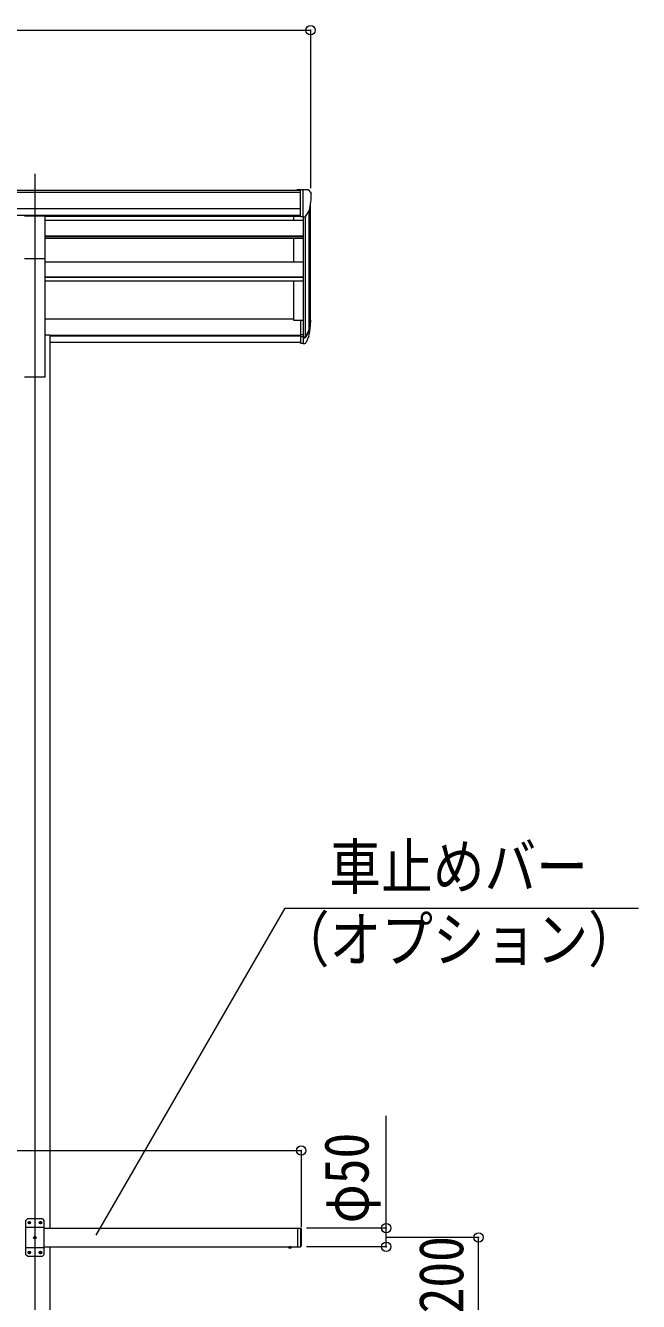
# Model space of a CAD drawing. Units: millimetres at full size, sheet at 1:25; details may follow other scales. Extents: x -6988 to 7066, y -4877 to 4823.
# Drawn here: x 2183 to 3820, y -2389 to 1021 of the extents above; entities that cross this region are included whole.
import ezdxf
from ezdxf.enums import TextEntityAlignment as Align

# ---------------------------------------------------------------- set-up
doc = ezdxf.new("R2010")
doc.units = ezdxf.units.MM
doc.header["$LTSCALE"] = 25
doc.header["$PDMODE"] = 32
doc.header["$PDSIZE"] = 25
for name, color, linetype, lineweight in [('0-1_本体', 4, 'Continuous', 9), ('0-2_部品', 7, 'Continuous', 9), ('0-4_TABLE1', 3, 'Continuous', 9), ('0-5_DIM1', 3, 'Continuous', 9), ('0-8_PARTS2', 2, 'Continuous', 9), ('0-A_寸法', 6, 'Continuous', 9)]:
    doc.layers.add(name, color=color, linetype=linetype, lineweight=lineweight)
doc.styles.add('ＭＳ ゴシック', font='')
doc.styles.get('ＭＳ ゴシック').set_extended_font_data('MS Gothic')

msp = doc.modelspace()

# ---------------------------------------------------------------- linework, layer by layer
at = {"layer": '0-1_本体'}
for p, q in [((66.7, 581.11), (2917.7, 581.11)), ((66.7, 575.76), (2917.7, 575.76)), ((66.7, 532.23), (2917.7, 532.23)), ((66.7, 514.56), (2917.7, 514.56)), ((2235.7, 512.18), (2917.7, 512.18)), ((2899.2, 500.93), (2899.2, 512.18)), ((2939.91, 525.56), (2939.91, 207.32)), ((2944.2, 231.59), (2944.2, 544.36)), ((2235.7, 500.93), (2924.2, 500.93)), ((2924.2, 509.73), (2924.2, 233.76)), ((2930.2, 510.2), (2930.2, 189.32)), ((2235.7, 459), (2924.2, 459)), ((2235.7, 457.51), (2924.2, 457.51)), ((2235.7, 453.31), (2924.2, 453.31)), ((2899.2, 389.57), (2899.2, 453.31)), ((2235.7, 82.35), (2235.7, 399.14)), ((2235.71, 389.57), (2924.2, 389.57)), ((2235.7, 350.13), (2924.2, 350.13)), ((2235.7, 348.65), (2924.2, 348.65)), ((2235.7, 339.4), (2924.2, 339.4)), ((2899.2, 232.93), (2899.2, 339.4)), ((2235.7, 237.73), (2899.2, 237.73)), ((2917.7, 232.93), (2899.2, 232.93)), ((2235.7, 194.92), (2247.7, 194.92)), ((2247.7, 194.92), (2247.7, -2192.54)), ((2247.7, 193.64), (2917.7, 193.64)), ((2247.7, 192.24), (2917.7, 192.24)), ((2247.7, 174.87), (2917.7, 174.87)), ((2180.7, 82.35), (2235.7, 82.35)), ((2247.7, -2242.54), (2247.7, -2967.54))]:
    msp.add_line(p, q, dxfattribs=at)
at = {"layer": '0-2_部品'}
for p, q in [((2917.7, 582.71), (2907.7, 582.62)), ((2907.7, 581.11), (2907.7, 582.62)), ((2917.7, 510.73), (2917.7, 582.71)), ((2936.2, 582.71), (2917.7, 582.71)), ((2924.2, 509.73), (2924.2, 582.71)), ((2936.2, 582.71), (2938.53, 582.57)), ((2939.29, 582.14), (2943.35, 576.33)), ((2946.2, 573.34), (2946.2, 572.71)), ((2180.7, 512.87), (2235.7, 512.87)), ((2235.7, 398.71), (2235.7, 512.87)), ((2931.82, 511.54), (2941.09, 527.6)), ((2917.7, 510.73), (2924.2, 510.73)), ((2924.2, 509.73), (2929.4, 510.04)), ((2180.7, 398.71), (2235.7, 398.71)), ((2917.7, 233.76), (2917.7, 172.69)), ((2917.7, 233.76), (2924.2, 233.76)), ((2924.2, 233.76), (2924.2, 171.88)), ((2930.63, 189.8), (2940.38, 208.21)), ((2941.8, 207.72), (2931.64, 188.55)), ((2917.7, 195.45), (2924.2, 195.45)), ((2917.7, 190.05), (2924.2, 190.05)), ((2917.7, 172.69), (2924.2, 172.69)), ((2924.2, 189.05), (2929.33, 189.05)), ((2924.2, 187.05), (2929.04, 187.05)), ((2924.2, 171.88), (2929.04, 171.88)), ((2939.22, 190.86), (2931.64, 173.38))]:
    msp.add_line(p, q, dxfattribs=at)
for centre, radius, start, end in [((2938.47, 581.57), 1, 35, 86.5), ((2744.2, 572.71), 202, 347.09739, 0), ((2943.2, 573.34), 3, 0, 87), ((2929.22, 513.04), 3, 273.5, 330), ((2810.98, 226.94), 133.22, 344.28698, 356.72013), ((2856.25, 234.17), 88.05, 342.78929, 2.77608), ((2855.53, 229.89), 89.07, 345.58812, 5.50424), ((2929.04, 190.05), 3, 270, 330), ((2929.04, 174.88), 3, 270, 330), ((2929.33, 190.55), 1.5, 270, 330)]:
    msp.add_arc(centre, radius, start, end, dxfattribs=at)
at = {"layer": '0-4_TABLE1'}
for p, q in [((2233.2, -2192.54), (2909.2, -2192.54)), ((2233.2, -2242.54), (2909.2, -2242.54))]:
    msp.add_line(p, q, dxfattribs=at)
at = {"layer": '0-5_DIM1'}
for p, q in [((2188.3, -2168.07), (2183.3, -2173.07)), ((2183.3, -2173.07), (2183.3, -2263.07)), ((2228.3, -2168.07), (2188.3, -2168.07)), ((2192.04, -2177.65), (2191.2, -2177.65)), ((2194.56, -2178.49), (2195.4, -2178.49)), ((2222.04, -2177.65), (2221.2, -2177.65)), ((2224.56, -2178.49), (2225.4, -2178.49)), ((2228.3, -2168.07), (2233.3, -2173.07)), ((2233.3, -2263.07), (2233.3, -2173.07)), ((2233.3, -2190.77), (2183.3, -2190.77)), ((2909.2, -2192.54), (2909.2, -2242.54)), ((2909.2, -2192.54), (2917.2, -2192.54)), ((2917.2, -2192.54), (2917.2, -2242.54)), ((2919.2, -2194.54), (2917.2, -2192.54)), ((2919.2, -2194.54), (2919.2, -2240.54)), ((2233.3, -2245.37), (2183.3, -2245.37)), ((2207.04, -2217.65), (2206.2, -2217.65)), ((2209.56, -2218.49), (2210.4, -2218.49)), ((2883.3, -2242.54), (2895.1, -2242.54)), ((2883.3, -2242.54), (2883.3, -2243.05)), ((2883.3, -2243.05), (2895.1, -2243.05)), ((2886.7, -2242.54), (2891.7, -2242.54)), ((2895.1, -2242.54), (2895.1, -2243.05)), ((2909.2, -2242.54), (2917.2, -2242.54)), ((2919.2, -2240.54), (2917.2, -2242.54)), ((2188.3, -2268.07), (2183.3, -2263.07)), ((2188.3, -2268.07), (2228.3, -2268.07)), ((2192.04, -2257.65), (2191.2, -2257.65)), ((2194.56, -2258.49), (2195.4, -2258.49)), ((2222.04, -2257.65), (2221.2, -2257.65)), ((2224.56, -2258.49), (2225.4, -2258.49)), ((2228.3, -2268.07), (2233.3, -2263.07))]:
    msp.add_line(p, q, dxfattribs=at)
for points in [[(2191.2, -2177.65), (2191.2, -2178.49), (2192.04, -2178.49)], [(2193.72, -2176.81), (2193.72, -2175.97), (2192.88, -2175.97), (2192.88, -2176.81)], [(2192.88, -2179.33), (2192.88, -2180.17), (2193.72, -2180.17), (2193.72, -2179.33)], [(2195.4, -2178.49), (2195.4, -2177.65), (2194.56, -2177.65)], [(2221.2, -2177.65), (2221.2, -2178.49), (2222.04, -2178.49)], [(2223.72, -2176.81), (2223.72, -2175.97), (2222.88, -2175.97), (2222.88, -2176.81)], [(2222.88, -2179.33), (2222.88, -2180.17), (2223.72, -2180.17), (2223.72, -2179.33)], [(2225.4, -2178.49), (2225.4, -2177.65), (2224.56, -2177.65)], [(2208.72, -2216.81), (2208.72, -2215.97), (2207.88, -2215.97), (2207.88, -2216.81)], [(2206.2, -2217.65), (2206.2, -2218.49), (2207.04, -2218.49)], [(2207.88, -2219.33), (2207.88, -2220.17), (2208.72, -2220.17), (2208.72, -2219.33)], [(2210.4, -2218.49), (2210.4, -2217.65), (2209.56, -2217.65)], [(2886.75, -2245.26), (2888.05, -2242.59), (2889.2, -2241.98)], [(2891.65, -2245.26), (2890.35, -2242.59), (2889.2, -2241.98)], [(2191.2, -2257.65), (2191.2, -2258.49), (2192.04, -2258.49)], [(2193.72, -2256.81), (2193.72, -2255.97), (2192.88, -2255.97), (2192.88, -2256.81)], [(2192.88, -2259.33), (2192.88, -2260.17), (2193.72, -2260.17), (2193.72, -2259.33)], [(2195.4, -2258.49), (2195.4, -2257.65), (2194.56, -2257.65)], [(2221.2, -2257.65), (2221.2, -2258.49), (2222.04, -2258.49)], [(2223.72, -2256.81), (2223.72, -2255.97), (2222.88, -2255.97), (2222.88, -2256.81)], [(2222.88, -2259.33), (2222.88, -2260.17), (2223.72, -2260.17), (2223.72, -2259.33)], [(2225.4, -2258.49), (2225.4, -2257.65), (2224.56, -2257.65)]]:
    msp.add_lwpolyline(points, dxfattribs=at)
for centre in [(2193.3, -2178.07), (2223.3, -2178.07), (2208.3, -2218.07), (2193.3, -2258.07), (2223.3, -2258.07)]:
    msp.add_circle(centre, 3.5, dxfattribs=at)
for centre, radius, start, end in [((2192.04, -2176.81), 0.84, 270, 0), ((2192.04, -2179.33), 0.84, 0, 90), ((2194.56, -2176.81), 0.84, 180, 270), ((2194.56, -2179.33), 0.84, 90, 180), ((2222.04, -2176.81), 0.84, 270, 0), ((2222.04, -2179.33), 0.84, 0, 90), ((2224.56, -2176.81), 0.84, 180, 270), ((2224.56, -2179.33), 0.84, 90, 180), ((2207.04, -2216.81), 0.84, 270, 0), ((2207.04, -2219.33), 0.84, 0, 90), ((2209.56, -2216.81), 0.84, 180, 270), ((2209.56, -2219.33), 0.84, 90, 180), ((2889.2, -2237.62), 8.02, 222.61678, 317.38322), ((2192.04, -2256.81), 0.84, 270, 0), ((2192.04, -2259.33), 0.84, 0, 90), ((2194.56, -2256.81), 0.84, 180, 270), ((2194.56, -2259.33), 0.84, 90, 180), ((2222.04, -2256.81), 0.84, 270, 0), ((2222.04, -2259.33), 0.84, 0, 90), ((2224.56, -2256.81), 0.84, 180, 270), ((2224.56, -2259.33), 0.84, 90, 180)]:
    msp.add_arc(centre, radius, start, end, dxfattribs=at)
at = {"layer": '0-8_PARTS2'}
msp.add_line((2208.2, 624.63), (2208.2, -3038.83), dxfattribs=at)
at = {"layer": '0-A_寸法'}
for p, q in [((40.2, 1008.92), (2944.2, 1008.92)), ((2944.2, 1008.92), (2944.2, 586.29)), ((2371.91, -2211.49), (2876.32, -1337.83)), ((2876.32, -1337.83), (3819.56, -1337.83)), ((3146.2, -2192.54), (3146.2, -1892.54)), ((65.2, -1985.23), (2919.2, -1985.23)), ((2919.2, -1985.23), (2919.2, -2189.85)), ((3146.2, -2192.54), (2933.5, -2192.54)), ((3146.2, -2242.54), (3146.2, -2192.54)), ((3146.2, -2242.54), (2933.5, -2242.54)), ((3392.66, -2217.54), (3146.2, -2217.54)), ((3392.66, -2417.54), (3392.66, -2217.54))]:
    msp.add_line(p, q, dxfattribs=at)
for p in [(2944.2, 1008.92), (2919.2, -1985.23), (3146.2, -2192.54), (3392.66, -2217.54), (3146.2, -2242.54)]:
    msp.add_point(p, dxfattribs=at)

# ---------------------------------------------------------------- texts
at = {"layer": '0-A_寸法', "color": 7, "style": 'ＭＳ ゴシック', "width": 0.85}
for s, p in [('車止めバー', (2994.22, -1321.7)), ('（オプション）', (2856.72, -1516.28))]:
    msp.add_text(s, height=119.1, dxfattribs=at).set_placement(p, align=Align.BOTTOM_LEFT)
for s, p in [('φ50', (3134.87, -2180.04)), ('200', (3387.66, -2420.66))]:
    msp.add_text(s, height=119.1, rotation=90, dxfattribs=at).set_placement(p, align=Align.BOTTOM_LEFT)

doc.saveas('drawing.dxf')
